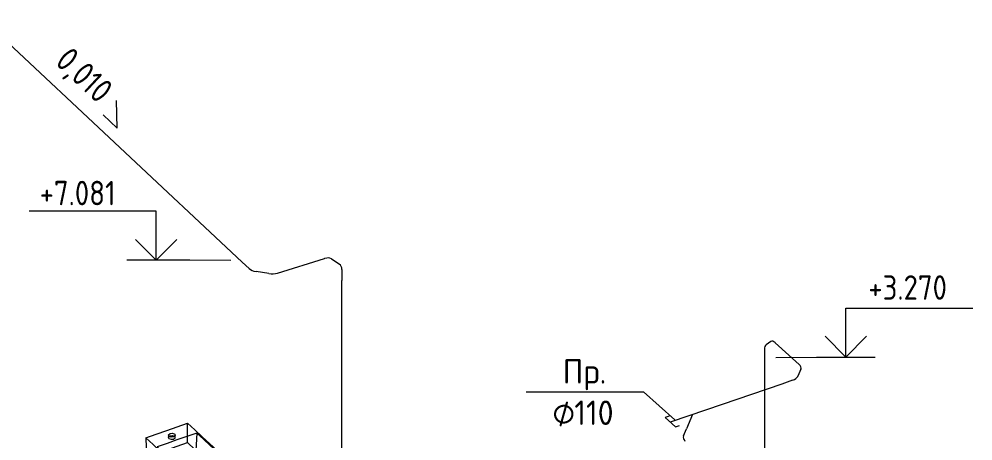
# Model space of a CAD drawing. Header units: millimetres. Extents: x 56023 to 81647, y 35036 to 59756.
# Drawn here: x 59224 to 64101, y 48548 to 50705 of the extents above; entities that cross this region are included whole.
import ezdxf

# ---------------------------------------------------------------- set-up
doc = ezdxf.new("R2010")
doc.units = ezdxf.units.MM
for name, color, linetype, lineweight in [('Высотные отметки', 7, 'Continuous', 9), ('Марки соединительных деталей трубопроводов', 7, 'Continuous', 20), ('Марки труб', 7, 'Continuous', 20), ('Обобщенные модели', 7, 'Continuous', 20), ('Соединительные детали трубопроводов', 7, 'Continuous', 20), ('Типовые аннотации', 7, 'Continuous', 20), ('Трубы', 7, 'Continuous', 20)]:
    doc.layers.add(name, color=color, linetype=linetype, lineweight=lineweight)
doc.styles.add('GOST Common', font='GOST Common.ttf', dxfattribs={"width": 0.9, "height": 125})
doc.styles.add('GOST Common_3', font='GOST Common.ttf', dxfattribs={"height": 125})
doc.styles.add('GOST Common_4', font='GOST Common.ttf', dxfattribs={"height": 125})

# ---------------------------------------------------------------- blocks, each defined once
blk = doc.blocks.new('ADSK_ППР_Тройник канализационный_Составной - Тройник канализационный-4020444-О_Схема систем К1_К2_ АБК')
at = {"layer": 'Соединительные детали трубопроводов', "color": 24, "true_color": 0xa52900}
for p, q in [((62738.1, 48706.3), (62553.6, 48643)), ((62667.5, 48682.1), (62636.8, 48609.2)), ((62621.7, 48573.4), (62636.8, 48609.2)), ((62628.8, 48548.9), (62629.3, 48548.4))]:
    blk.add_line(p, q, dxfattribs=at)
blk.add_ellipse((62678, 48565.8), major_axis=(-57.9, 0.2), ratio=0.559019, start_param=6.054413, end_param=6.839761, dxfattribs=at)
blk = doc.blocks.new('ADSK_ППР_Заглушка канализационная - Заглушка канализационная-V26-О_Схема систем К1_К2_ АБК')
at = {"layer": 'Соединительные детали трубопроводов', "color": 24, "true_color": 0xa52900}
for p, q in [((62548.5, 48674.1), (62527.2, 48666.8)), ((62527.2, 48666.8), (62579.9, 48619.1)), ((62579.9, 48619.1), (62601.1, 48626.4))]:
    blk.add_line(p, q, dxfattribs=at)
blk = doc.blocks.new('VK__SAN__Умывальник узкий-50x25 - Default-3952082-О_Схема систем К1_К2_ АБК')
at = {"lineweight": 9}
for p, q in [((59988, 48577), (59988, 48565.9)), ((60023, 48565.9), (60023, 48577)), ((59945.3, 48430.3), (59945.3, 48433.6)), ((59897, 48382.2), (59904.4, 48375.4)), ((59904.4, 48375.4), (60131.7, 48166)), ((60113.5, 48364.9), (60113.5, 48358.8)), ((60115.1, 48357.6), (60123.1, 48354.5)), ((60147.7, 48354.5), (60155.7, 48357.6)), ((60157.3, 48358.8), (60157.3, 48364.9)), ((60104.3, 48268.8), (60104.3, 48265.5)), ((60131.7, 48166), (60139.1, 48159.2))]:
    blk.add_line(p, q, dxfattribs=at)
at = {"layer": 'Обобщенные модели'}
for p, q in [((59912.3, 48465.7), (59895.3, 48459.7)), ((59895.3, 48459.7), (59926.8, 48430.6)), ((59895.3, 48459.7), (59895.3, 48456.4)), ((59895.3, 48456.4), (59895.3, 48386.5)), ((59902.6, 48449.6), (59919.6, 48455.6)), ((59926.8, 48427.3), (59902.6, 48449.6)), ((59902.6, 48388), (59902.6, 48449.6)), ((59943.8, 48436.6), (59912.3, 48465.7)), ((59912.3, 48465.7), (59912.3, 48462.4)), ((59912.3, 48392.5), (59912.3, 48462.4)), ((59919.6, 48455.6), (59943.8, 48433.3)), ((59919.6, 48455.6), (59919.6, 48394)), ((59919.6, 48394), (59902.6, 48388)), ((60130, 48178.5), (59902.6, 48388)), ((60147, 48184.6), (59919.6, 48394)), ((60105.8, 48265.8), (60137.4, 48236.7)), ((60130, 48240.2), (60105.8, 48262.5)), ((60154.4, 48242.7), (60122.8, 48271.8)), ((60122.8, 48268.5), (60147, 48246.2)), ((60147, 48246.2), (60130, 48240.2)), ((60130, 48240.2), (60130, 48178.5)), ((60137.4, 48236.7), (60154.4, 48242.7)), ((60137.4, 48233.4), (60137.4, 48236.7)), ((60137.4, 48163.5), (60137.4, 48233.4)), ((60147, 48184.6), (60147, 48246.2)), ((60154.4, 48239.4), (60154.4, 48242.7)), ((60154.4, 48239.4), (60154.4, 48169.5)), ((60130, 48178.5), (60147, 48184.6))]:
    blk.add_line(p, q, dxfattribs=at)
for points in [[(59873, 48563.6, 0), (59926.1, 48582.4, 0), (59979.2, 48601.2, 0), (60032.4, 48619.9, 0), (60085.5, 48638.7, 0)], [(60085.9, 48538.9, 0), (60085.7, 48588.8, 0), (60085.5, 48638.7, 0)], [(60085.5, 48638.7, 0), (60123.1, 48604, 0), (60160.7, 48569.4, 0), (60198.3, 48534.8, 0), (60235.9, 48500.2, 0), (60273.5, 48465.6, 0), (60311.1, 48430.9, 0), (60348.7, 48396.3, 0)], [(60132.5, 48588.2, 0), (60082.2, 48570.5, 0), (60031.8, 48552.7, 0), (59981.5, 48535, 0), (59931.2, 48517.2, 0)], [(59990.6, 48571.7, 0), (59988.5, 48579.2, 0), (59996.3, 48585.4, 0), (60009.5, 48586.7, 0), (60020.4, 48582.2, 0)], [(59990.6, 48560.6, 0), (59988.5, 48568.2, 0), (59996.3, 48574.4, 0), (60009.5, 48575.6, 0), (60020.4, 48571.1, 0)], [(60020.4, 48582.2, 0), (60022.6, 48574.7, 0), (60014.7, 48568.5, 0), (60001.5, 48567.2, 0), (59990.6, 48571.7, 0)], [(59990.6, 48560.6, 0), (60001.5, 48556.2, 0), (60014.7, 48557.4, 0), (60022.6, 48563.6, 0), (60020.4, 48571.1, 0)], [(60132.5, 48588.2, 0), (60129.7, 48528.2, 0), (60126.9, 48468.2, 0)], [(60339.6, 48397.5, 0), (60305, 48429.3, 0), (60270.5, 48461.1, 0), (60236, 48492.8, 0), (60201.5, 48524.6, 0), (60167, 48556.4, 0), (60132.5, 48588.2, 0)], [(60136.1, 48321.3, 0), (60098.5, 48355.9, 0), (60060.9, 48390.5, 0), (60023.3, 48425.2, 0), (59985.7, 48459.8, 0), (59948.1, 48494.4, 0), (59910.5, 48529, 0), (59873, 48563.6, 0)], [(59873, 48563.6, 0), (59873.8, 48514, 0), (59874.7, 48464.3, 0)], [(59874.7, 48464.3, 0), (59927.5, 48483, 0), (59980.3, 48501.6, 0), (60033.1, 48520.2, 0), (60085.9, 48538.9, 0)], [(60085.9, 48538.9, 0), (60123.2, 48504.5, 0), (60160.5, 48470.2, 0), (60197.8, 48435.8, 0), (60235.1, 48401.5, 0), (60272.4, 48367.1, 0), (60309.7, 48332.8, 0), (60346.9, 48298.5, 0)], [(59996.2, 48422, 0), (59963.7, 48469.6, 0), (59931.2, 48517.2, 0)], [(59931.2, 48517.2, 0), (59965.7, 48485.4, 0), (60000.3, 48453.6, 0), (60034.8, 48421.8, 0), (60069.3, 48390, 0), (60103.8, 48358.3, 0), (60138.3, 48326.5, 0)], [(60135.7, 48223.9, 0), (60098.4, 48258.3, 0), (60061.1, 48292.6, 0), (60023.8, 48326.9, 0), (59986.6, 48361.3, 0), (59949.3, 48395.6, 0), (59912, 48430, 0), (59874.7, 48464.3, 0)], [(59926.8, 48430.6, 0), (59935.7, 48427.9, 0), (59944.2, 48430.9, 0), (59943.8, 48436.6, 0)], [(59943.8, 48433.3, 0), (59944.2, 48427.6, 0), (59935.7, 48424.6, 0), (59926.8, 48427.3, 0)], [(59996.2, 48422, 0), (60061.5, 48445.1, 0), (60126.9, 48468.2, 0)], [(60126.9, 48468.2, 0), (60163.8, 48434.2, 0), (60200.7, 48400.1, 0), (60237.7, 48366.1, 0), (60274.6, 48332.1, 0)], [(59895.3, 48386.5, 0), (59899.5, 48380.9, 0), (59908, 48383.9, 0), (59912.3, 48392.5, 0)], [(60143.9, 48286, 0), (60107, 48320, 0), (60070, 48354, 0), (60033.1, 48388, 0), (59996.2, 48422, 0)], [(60104.7, 48363.8, 0), (60100, 48370.5, 0), (60099.6, 48377.6, 0), (60103.6, 48384.4, 0), (60111.3, 48390.1, 0), (60122, 48393.8, 0), (60134.3, 48395.3, 0), (60146.7, 48394.3, 0), (60157.8, 48390.9, 0), (60166.1, 48385.5, 0)], [(60166.1, 48385.5, 0), (60170.8, 48378.9, 0), (60171.2, 48371.7, 0), (60167.2, 48364.9, 0), (60159.5, 48359.3, 0), (60148.8, 48355.5, 0), (60136.5, 48354.1, 0), (60124.1, 48355.1, 0), (60113, 48358.5, 0), (60104.7, 48363.8, 0)], [(60154, 48371.5, 0), (60143.7, 48376.5, 0), (60130.2, 48377, 0), (60118.7, 48373, 0), (60113.5, 48365.8, 0), (60116.8, 48358.3, 0)], [(60348.7, 48396.3, 0), (60295.5, 48377.6, 0), (60242.4, 48358.8, 0), (60189.2, 48340, 0), (60136.1, 48321.3, 0)], [(60138.3, 48326.5, 0), (60188.6, 48344.2, 0), (60238.9, 48362, 0), (60289.2, 48379.7, 0), (60339.6, 48397.5, 0)], [(60274.6, 48332.1, 0), (60307.1, 48364.8, 0), (60339.6, 48397.5, 0)], [(60348.7, 48396.3, 0), (60347.8, 48347.4, 0), (60346.9, 48298.5, 0)], [(60154, 48365.3, 0), (60143.7, 48370.3, 0), (60130.2, 48370.9, 0), (60118.7, 48366.8, 0), (60113.5, 48359.7, 0), (60116.8, 48352.2, 0)], [(60116.8, 48358.3, 0), (60127.1, 48353.3, 0), (60140.6, 48352.7, 0), (60152.1, 48356.8, 0), (60157.3, 48364, 0), (60154, 48371.5, 0)], [(60116.8, 48352.2, 0), (60127.1, 48347.2, 0), (60140.6, 48346.6, 0), (60152.1, 48350.7, 0), (60157.3, 48357.8, 0), (60154, 48365.3, 0)], [(60143.9, 48286, 0), (60141.1, 48306.2, 0), (60138.3, 48326.5, 0)], [(60274.6, 48332.1, 0), (60209.3, 48309.1, 0), (60143.9, 48286, 0)], [(60136.1, 48321.3, 0), (60135.9, 48272.6, 0), (60135.7, 48223.9, 0)], [(60346.9, 48298.5, 0), (60294.1, 48279.8, 0), (60241.3, 48261.2, 0), (60188.5, 48242.5, 0), (60135.7, 48223.9, 0)], [(60122.8, 48271.8, 0), (60114, 48274.5, 0), (60105.5, 48271.5, 0), (60105.8, 48265.8, 0)], [(60105.8, 48262.5, 0), (60105.5, 48268.2, 0), (60114, 48271.2, 0), (60122.8, 48268.5, 0)], [(60154.4, 48169.5, 0), (60150.1, 48160.9, 0), (60141.6, 48157.9, 0), (60137.4, 48163.5, 0)]]:
    blk.add_polyline3d(points, dxfattribs=at)
blk = doc.blocks.new('ADSK_ППР_Отвод канализационный_Составной - Отвод раструбный-3964476-О_Схема систем К1_К2_ АБК')
at = {"layer": 'Соединительные детали трубопроводов', "color": 24, "true_color": 0xa52900}
for p, q in [((60400.1, 49429.6), (60365.3, 49462.2)), ((60436, 49413.9), (60437, 49413.8)), ((60501.2, 49403.1), (60437, 49413.8)), ((60544.9, 49405.5), (60545.8, 49405.8))]:
    blk.add_line(p, q, dxfattribs=at)
for centre, start_param, end_param in [((60449.3, 49444.9), 0.583264, 1.368444), ((60514.5, 49434.1), 1.368444, 2.153623)]:
    blk.add_ellipse(centre, major_axis=(-57.8, 3), ratio=0.557714, start_param=start_param, end_param=end_param, dxfattribs=at)
blk = doc.blocks.new('ADSK_ППР_Отвод канализационный_Составной - Отвод раструбный-3964470-О_Схема систем К1_К2_ АБК')
at = {"layer": 'Соединительные детали трубопроводов', "color": 24, "true_color": 0xa52900}
for p, q in [((60787.7, 49481), (60786.2, 49480.6)), ((60821.1, 49478.2), (60860.4, 49452.4)), ((60861.4, 49451.7), (60860.4, 49452.4)), ((60875.1, 49423.7), (60875.1, 49368.8))]:
    blk.add_line(p, q, dxfattribs=at)
for centre, start_param, end_param in [((60785.6, 49432.7), 0.114706, 0.878322), ((60825.9, 49406.3), 5.634276, 6.397892)]:
    blk.add_ellipse(centre, major_axis=(39.2, 42.6), ratio=0.698561, start_param=start_param, end_param=end_param, dxfattribs=at)
blk = doc.blocks.new('ADSK_ППР_Отвод канализационный_Составной - Отвод раструбный-4018992-О_Схема систем К1_К2_ АБК')
at = {"layer": 'Соединительные детали трубопроводов', "color": 24, "true_color": 0xa52900}
for p, q in [((63034.7, 49014.3), (63034.7, 48959.9)), ((63043.5, 49039.6), (63043.9, 49039.9)), ((63068.5, 49056), (63043.9, 49039.9)), ((63089.8, 49050.4), (63090.4, 49049.9))]:
    blk.add_line(p, q, dxfattribs=at)
for centre, start_param, end_param in [((63090.1, 49002.6), 5.608693, 6.389095), ((63065.2, 48986.2), 0.10591, 0.886312)]:
    blk.add_ellipse(centre, major_axis=(-19.3, 54.6), ratio=0.432422, start_param=start_param, end_param=end_param, dxfattribs=at)
blk = doc.blocks.new('ADSK_ППР_Отвод канализационный_Составной - Отвод раструбный-4019076-О_Схема систем К1_К2_ АБК')
at = {"layer": 'Соединительные детали трубопроводов', "color": 24, "true_color": 0xa52900}
for p, q in [((63220.5, 48914.2), (63205.4, 48878.3)), ((63213.4, 48938.6), (63212.9, 48939.1)), ((63205.2, 48877.8), (63205.4, 48878.3)), ((63179.3, 48857.7), (63123.2, 48838.5))]:
    blk.add_line(p, q, dxfattribs=at)
for centre, start_param, end_param in [((63164.2, 48921.7), 2.912686, 3.698033), ((63148.8, 48885.3), 2.127338, 2.912686)]:
    blk.add_ellipse(centre, major_axis=(-57.9, 0.2), ratio=0.558743, start_param=start_param, end_param=end_param, dxfattribs=at)
blk = doc.blocks.new('VK__AP__M_Соединительные детали трубопроводов_R21 - SEV_M_Соединительные детали трубопроводов-2320817-О_Схема систем К1_К2_ АБК')
at = {"layer": 'Марки соединительных деталей трубопроводов'}
blk.add_line((58303.9, 49878.4), (58903.9, 49878.4), dxfattribs=at)
blk = doc.blocks.new('Высотные отметки - Стрелка вверх-261779-О_Схема систем К1_К2_ АБК')
at = {"layer": 'Типовые аннотации'}
for p, q in [((67651.5, 46110.5), (68301.5, 46110.5)), ((67651.5, 45860.5), (67651.5, 46110.5)), ((67651.5, 45860.5), (67545.5, 45966.5)), ((67651.5, 45860.5), (67757.6, 45966.5)), ((67501.5, 45860.5), (67801.5, 45860.5))]:
    blk.add_line(p, q, dxfattribs=at)
blk = doc.blocks.new('ADSK_M_Трубы_Уклоны - Проект_0_0Х0_Знак справа-264627-О_Схема систем К1_К2_ АБК')
at = {"layer": 'Марки труб'}
for q in [(59722, 50288.3), (59653.6, 50215.3)]:
    blk.add_line((59726.6, 50147), q, dxfattribs=at)

msp = doc.modelspace()

# ---------------------------------------------------------------- linework, layer by layer
at = {"layer": 'Высотные отметки', "lineweight": 20}
for p, q in [((60096.8, 49472.2), (59925.2, 49472.2)), ((60307.6, 49471), (60096.8, 49472.2)), ((63093.5, 48975.1), (63412.1, 48976.7)), ((63412.1, 48976.7), (63451, 48976.7))]:
    msp.add_line(p, q, dxfattribs=at)
at = {"layer": 'Марки соединительных деталей трубопроводов'}
msp.add_line((62576.6, 48655.6), (62417.5, 48798.3), dxfattribs=at)
at = {"layer": 'Трубы', "color": 24, "true_color": 0xa52900}
for p, q in [((58008.7, 51669.6), (60365.3, 49462.2)), ((60545.8, 49405.8), (60786.3, 49480.5)), ((60875.1, 47081.2), (60875.1, 49368.8)), ((63090.4, 49049.9), (63212.9, 48939)), ((63034.7, 48959.9), (63034.7, 47249.2)), ((63123.2, 48838.5), (62738.1, 48706.3))]:
    msp.add_line(p, q, dxfattribs=at)

# ---------------------------------------------------------------- block references
at = {"lineweight": 20}
msp.add_blockref('VK__SAN__Умывальник узкий-50x25 - Default-3952082-О_Схема систем К1_К2_ АБК', (0, 0), dxfattribs=at)
at = {"layer": 'Высотные отметки', "lineweight": 20, "extrusion": (0, 0, -1)}
msp.add_blockref('Высотные отметки - Стрелка вверх-261779-О_Схема систем К1_К2_ АБК', (-127576.7, 3611.7), dxfattribs=at)
at = {"layer": 'Высотные отметки', "lineweight": 20}
msp.add_blockref('Высотные отметки - Стрелка вверх-261779-О_Схема систем К1_К2_ АБК', (-4200.5, 3116.2), dxfattribs=at)
at = {"layer": 'Марки соединительных деталей трубопроводов'}
msp.add_blockref('VK__AP__M_Соединительные детали трубопроводов_R21 - SEV_M_Соединительные детали трубопроводов-2320817-О_Схема систем К1_К2_ АБК', (3513.6, -1080), dxfattribs=at)
at = {"layer": 'Марки труб'}
msp.add_blockref('ADSK_M_Трубы_Уклоны - Проект_0_0Х0_Знак справа-264627-О_Схема систем К1_К2_ АБК', (0, 0), dxfattribs=at)
at = {"layer": 'Соединительные детали трубопроводов', "color": 24, "true_color": 0xa52900}
for name in ['ADSK_ППР_Отвод канализационный_Составной - Отвод раструбный-3964476-О_Схема систем К1_К2_ АБК', 'ADSK_ППР_Отвод канализационный_Составной - Отвод раструбный-3964470-О_Схема систем К1_К2_ АБК', 'ADSK_ППР_Отвод канализационный_Составной - Отвод раструбный-4018992-О_Схема систем К1_К2_ АБК', 'ADSK_ППР_Отвод канализационный_Составной - Отвод раструбный-4019076-О_Схема систем К1_К2_ АБК', 'ADSK_ППР_Заглушка канализационная - Заглушка канализационная-V26-О_Схема систем К1_К2_ АБК', 'ADSK_ППР_Тройник канализационный_Составной - Тройник канализационный-4020444-О_Схема систем К1_К2_ АБК']:
    msp.add_blockref(name, (0, 0), dxfattribs=at)

# ---------------------------------------------------------------- texts
at = {"layer": 'Высотные отметки', "lineweight": 20, "char_height": 125, "attachment_point": 1, "line_spacing_factor": 1.022761, "style": 'GOST Common'}
for s, insert, width in [('+7.081', (59329.6, 49877.7), 482.732), ('+3.270', (63566.2, 49394.6), 508.377)]:
    msp.add_mtext(s, dxfattribs=dict(at, insert=insert, width=width))
at = {"layer": 'Марки соединительных деталей трубопроводов', "lineweight": 9, "char_height": 125, "attachment_point": 1}
for s, insert, width, style in [('Пр', (62003.6, 48966), 228.481, 'GOST Common_3'), ('\\fGOST Common|b0|i0|c204|p34|;.', (62192.1, 48966), 44.093, 'GOST Common_3'), ('\\fGOST Common|b0|i0|c254|p34|;⌀', (61950.7, 48754.4), 136.287, 'GOST Common_4'), ('110', (62063.1, 48754.4), 260.548, 'GOST Common_3')]:
    msp.add_mtext(s, dxfattribs=dict(at, insert=insert, width=width, style=style))
at = {"layer": 'Марки труб', "lineweight": 9, "insert": (59488, 50570.9), "char_height": 125, "width": 407.658, "attachment_point": 1, "rotation": 316.8731, "style": 'GOST Common'}
msp.add_mtext('0,010', dxfattribs=at)

doc.saveas('drawing.dxf')
